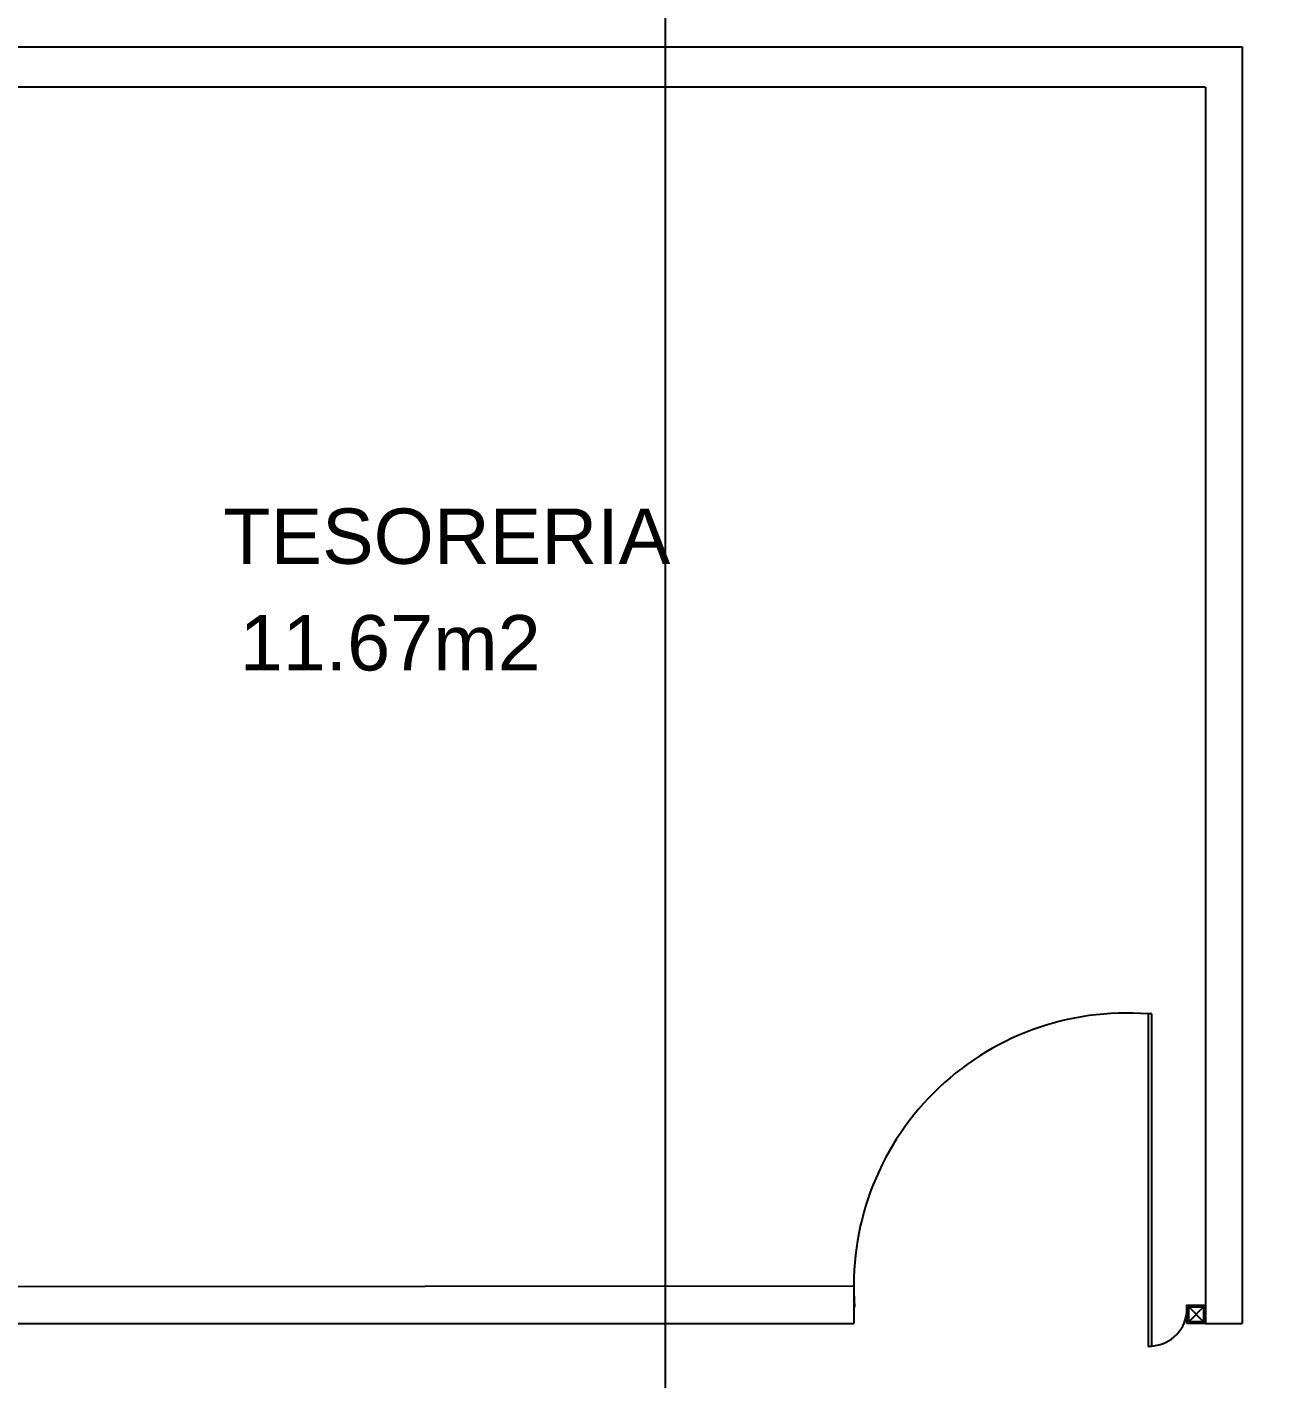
# Model space of a CAD drawing. Header units: millimetres. Extents: x 2698011 to 2856548, y 1019778 to 1210064.
# Drawn here: x 2776678 to 2780025, y 1121031 to 1124694 of the extents above; entities that cross this region are included whole.
import ezdxf

# ---------------------------------------------------------------- set-up
doc = ezdxf.new("R2010")
doc.units = ezdxf.units.MM
doc.set_wipeout_variables(frame=1)
doc.linetypes.add('DASHED', pattern=[19.05, 12.7, -6.35])
doc.linetypes.add('HIDDEN', pattern=[0.375, 0.25, -0.125])
for name, color, linetype in [('A-Aberturas', 9, 'Continuous'), ('Arq. Mampostería', 9, 'Continuous'), ('nombre de locales', 9, 'Continuous'), ('nombre de locales-m2', 9, 'Continuous'), ('PROYECCIONES', 9, 'DASHED')]:
    doc.layers.add(name, color=color, linetype=linetype)
doc.styles.get("Standard").update_dxf_attribs({"font": 'arial.ttf'})

msp = doc.modelspace()

# ---------------------------------------------------------------- linework, layer by layer
msp.add_line((2778916.924, 1121280.661), (2778916.924, 1121180.661))
at = {"layer": 'A-Aberturas', "linetype": 'ByBlock'}
for p, q in [((2779864.2, 1121185.661), (2779824.2, 1121225.661)), ((2779864.2, 1121225.661), (2779824.2, 1121185.661))]:
    msp.add_line(p, q, dxfattribs=at)
for points in [[(2779819.2, 1121180.661), (2779819.2, 1121230.661), (2779869.2, 1121230.661), (2779869.2, 1121180.661)], [(2779824.2, 1121185.661), (2779824.2, 1121225.661), (2779864.2, 1121225.661), (2779864.2, 1121185.661)]]:
    msp.add_lwpolyline(points, close=True, dxfattribs=at)
at = {"layer": 'A-Aberturas', "ltscale": 0.3}
msp.add_arc((2779655.627, 1121283.415), 738.708, 85.452666, 184.50396, dxfattribs=at)
at = {"layer": 'Arq. Mampostería'}
for p, q in [((2770970.458, 1124640.695), (2779969.2, 1124640.695)), ((2779969.2, 1124640.695), (2779969.2, 1121180.778)), ((2779869.2, 1124530.695), (2776385.129, 1124530.695)), ((2779869.2, 1124530.695), (2779869.2, 1121180.661)), ((2776385.129, 1121280.661), (2778916.919, 1121283.415)), ((2776385.129, 1121180.661), (2778916.924, 1121180.661)), ((2779869.2, 1121180.778), (2779969.2, 1121180.778))]:
    msp.add_line(p, q, dxfattribs=at)
at = {"layer": 'PROYECCIONES', "linetype": 'HIDDEN'}
msp.add_line((2778406.417, 1157710.661), (2778406.417, 1118043.759), dxfattribs=at)

# ---------------------------------------------------------------- texts
at = {"layer": 'nombre de locales'}
msp.add_text('TESORERIA', height=150, dxfattribs=at).set_placement((2777208.995, 1123239.372))
at = {"layer": 'nombre de locales-m2', "insert": (2777253.422, 1123100.503, 0), "char_height": 150, "attachment_point": 1}
msp.add_mtext_dynamic_manual_height_columns('11.67m2', width=3.02025, gutter_width=12.5, heights=[0], dxfattribs=at)

# ---------------------------------------------------------------- next in the draw order: wipeouts: each hides what was drawn before it
at = {"linetype": 'HIDDEN'}
msp.add_wipeout([(2762493.082, 1121060.666), (2762493.081, 1121160.661), (2760149.76, 1121160.661), (2760149.766, 1115242.824), (2812376.776, 1115242.824), (2812376.776, 1121160.661), (2812276.383, 1121160.661), (2812276.383, 1115342.824), (2760249.782, 1115342.701), (2760249.776, 1121060.661)], dxfattribs=at).dxf.layer = 'PROYECCIONES'

# ---------------------------------------------------------------- next in the draw order: linework, layer by layer
at = {"layer": 'A-Aberturas'}
msp.add_lwpolyline([(2779724.193, 1122019.923), (2779714.201, 1122019.923), (2779714.201, 1121119.923), (2779724.193, 1121119.923)], close=True, dxfattribs=at)
at = {"layer": 'A-Aberturas', "ltscale": 0.3}
msp.add_arc((2779719.2, 1121219.798), 100, 272.866469, 0.000485, dxfattribs=at)

doc.saveas('drawing.dxf')
